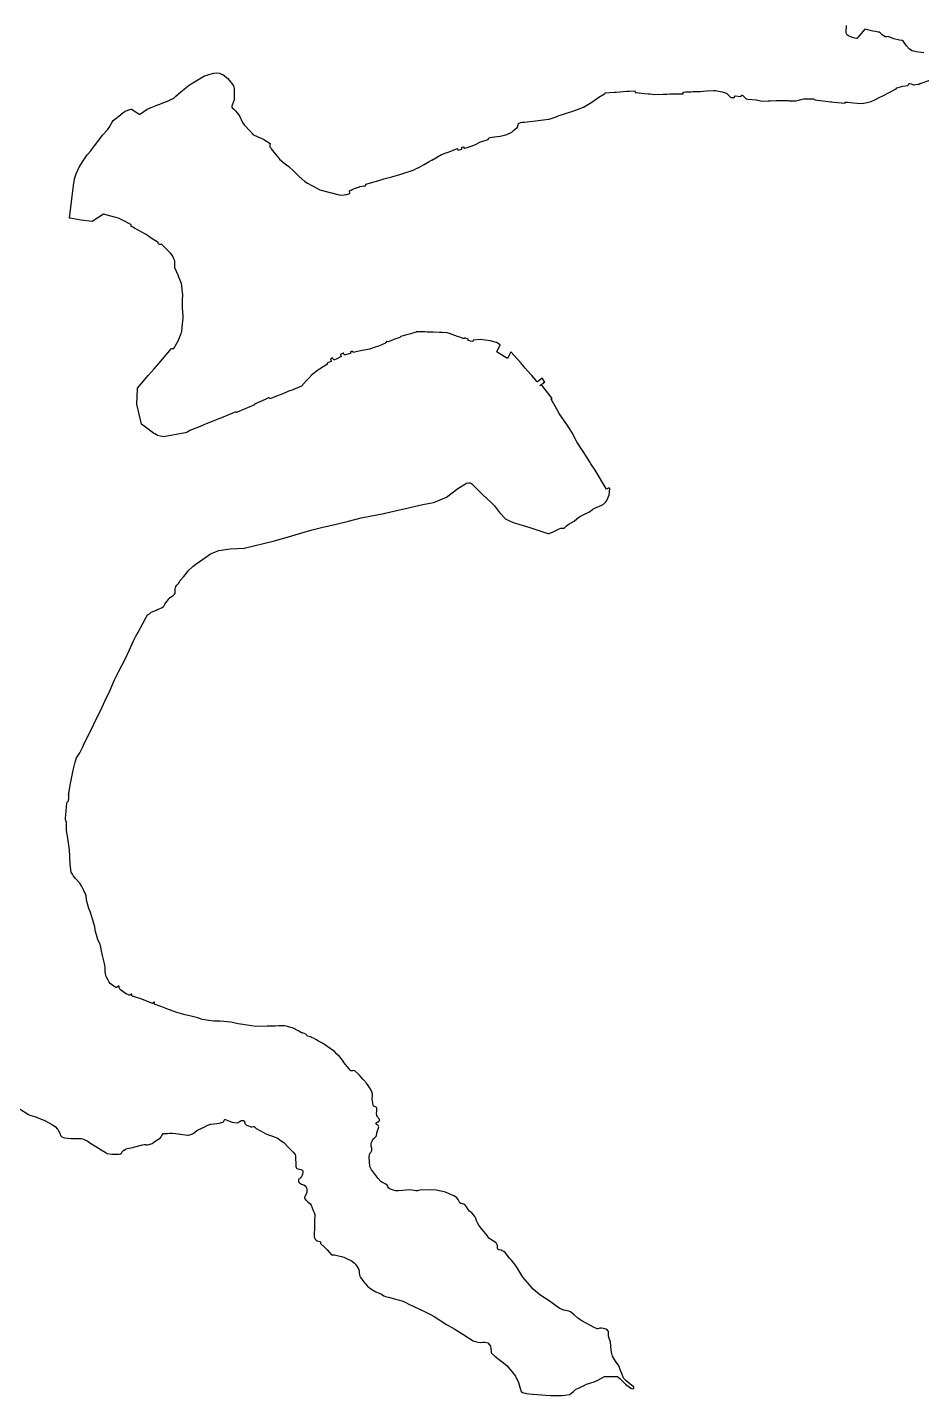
# Model space of a CAD drawing. Header units: inches. Extents: x 1341578 to 1502124, y 557203 to 748561.
# Drawn here: x 1460278 to 1463022, y 577197 to 581395 of the extents above; entities that cross this region are included whole.
import ezdxf

# ---------------------------------------------------------------- set-up
doc = ezdxf.new("R2010")
doc.units = ezdxf.units.IN
doc.header["$MEASUREMENT"] = 0
doc.layers.add('Zipcode', color=7, linetype='Continuous')

msp = doc.modelspace()

# ---------------------------------------------------------------- linework, layer by layer
at = {"layer": 'Zipcode'}
for points in [[(1463028.9, 581317.1), (1463020, 581317.5), (1463004.9, 581319.6), (1462992.6, 581323.2), (1462984.5, 581327.9), (1462975.7, 581337.7), (1462965.8, 581351.7), (1462961.9, 581354.8), (1462954.1, 581355.6), (1462936.8, 581359.5), (1462919.3, 581366.3), (1462915.5, 581365.5), (1462910.7, 581366), (1462909, 581366.2), (1462908.7, 581366.4), (1462900.8, 581371.7), (1462894.9, 581377.9), (1462891.7, 581379.7), (1462888, 581380.4), (1462880.1, 581381.8), (1462872.6, 581383.5), (1462847.3, 581389), (1462830.3, 581368.4), (1462823.4, 581360.9), (1462821.6, 581360.5), (1462816.7, 581361.8), (1462809.4, 581363.8), (1462807.5, 581364.6), (1462806.9, 581364.8), (1462797.5, 581368.7), (1462794.3, 581370.8), (1462793.8, 581371.1), (1462793.5, 581371.4), (1462792.2, 581372.6), (1462791.6, 581375.2), (1462790.7, 581379), (1462791.4, 581400.4)], [(1460255.8, 578075.8), (1460281.6, 578060.1), (1460288.2, 578057.1), (1460304, 578052.4), (1460306, 578051.5), (1460306.1, 578051.5), (1460325.6, 578043.4), (1460328.7, 578042.1), (1460355, 578028.5), (1460363.2, 578023), (1460370.1, 578014.5), (1460370.9, 578013.5), (1460376.6, 578004.2), (1460377.8, 577999.5), (1460379.8, 577995.2), (1460383.1, 577991.8), (1460388.2, 577989.1), (1460391.8, 577988), (1460411.8, 577986.3), (1460412.4, 577986.3), (1460420.8, 577986.5), (1460442.6, 577985.8), (1460450.3, 577983.9), (1460456.3, 577980.9), (1460462.9, 577977.8), (1460469.8, 577973.2), (1460492.6, 577958.7), (1460504.5, 577951.2), (1460516.2, 577944.1), (1460522.4, 577940.3), (1460537.9, 577938.2), (1460559.8, 577938.7), (1460563.6, 577939.6), (1460566.2, 577941.5), (1460568.8, 577945.5), (1460574, 577950.3), (1460574.2, 577950.4), (1460579.1, 577953.8), (1460584.6, 577955.5), (1460595.3, 577957.8), (1460601, 577959), (1460603.4, 577959.7), (1460630.8, 577967.1), (1460636.2, 577968.2), (1460639.9, 577967.5), (1460643.8, 577966.3), (1460645.1, 577966.6), (1460651.3, 577967.7), (1460660.2, 577970.8), (1460670.3, 577978.1), (1460686.3, 577988.5), (1460688.4, 577991.8), (1460689.4, 577993.4), (1460689.8, 577994.1), (1460690.8, 577997.6), (1460694.3, 578001.2), (1460698.6, 578001.9), (1460702.8, 578001.6), (1460707.7, 578002), (1460714.2, 578002.3), (1460723.2, 578002.9), (1460733.6, 578002), (1460768.7, 577996.4), (1460771.5, 577996), (1460776.6, 577997.3), (1460781.9, 577999.1), (1460785.6, 578000.9), (1460786, 578001.2), (1460790.8, 578004.7), (1460797.4, 578010.4), (1460817.6, 578020.1), (1460817.7, 578020.1), (1460824.9, 578024.2), (1460831.4, 578027.2), (1460841, 578029.8), (1460859.4, 578031.8), (1460866.4, 578033.5), (1460877.8, 578036.3), (1460879.5, 578037.5), (1460880.4, 578038.6), (1460880.7, 578040.6), (1460881.4, 578042.7), (1460884, 578044.4), (1460885.7, 578044.4), (1460887.8, 578043.7), (1460897.8, 578039.8), (1460906, 578036.6), (1460918.6, 578034.5), (1460924.2, 578035), (1460934.2, 578041), (1460937.4, 578041.8), (1460941.4, 578041.1), (1460943.5, 578039.3), (1460944.2, 578037.1), (1460944.8, 578034), (1460945.3, 578031.8), (1460948.2, 578028.8), (1460950.4, 578027.5), (1460957.8, 578023.9), (1460963.3, 578022.3), (1460966.7, 578022.3), (1460971.4, 578023.4), (1460974.6, 578022.9), (1460976, 578021.1), (1460979.5, 578017.2), (1460994.9, 578008.9), (1461009.1, 578000.2), (1461040.8, 577989.5), (1461046.9, 577986.3), (1461056.2, 577979.6), (1461064.7, 577974.5), (1461078.5, 577958.3), (1461092.9, 577944), (1461099.7, 577936.8), (1461100.9, 577932.6), (1461100.7, 577929.4), (1461100.2, 577927), (1461101.4, 577906.4), (1461101.6, 577900.2), (1461102.1, 577897.2), (1461103.4, 577895), (1461104.8, 577894.2), (1461108.3, 577893.1), (1461116.5, 577891.3), (1461121, 577889.6), (1461122.4, 577888.6), (1461123.1, 577887.2), (1461123.1, 577881.1), (1461122.4, 577877.2), (1461120.9, 577873.4), (1461119.2, 577869.8), (1461115.8, 577865.2), (1461112.6, 577862.7), (1461110.5, 577861.1), (1461109.6, 577859), (1461109.4, 577855.9), (1461109.8, 577853), (1461112.4, 577849.9), (1461119.3, 577846), (1461126, 577844.2), (1461130.4, 577841.3), (1461133.4, 577837.2), (1461135, 577832.4), (1461135.5, 577828.9), (1461135.7, 577825.2), (1461135, 577821.3), (1461134.6, 577818.7), (1461128.7, 577807.8), (1461128.4, 577805), (1461128.4, 577804.3), (1461129.1, 577800.8), (1461132.7, 577796.2), (1461134.9, 577794.6), (1461138.4, 577791.8), (1461144.4, 577787), (1461148.8, 577781.9), (1461154.2, 577765.8), (1461158.1, 577758.8), (1461159.6, 577752.7), (1461159.7, 577748), (1461158.8, 577737.9), (1461158.5, 577719.7), (1461158, 577685.1), (1461158.8, 577681.7), (1461161.1, 577677.1), (1461164.1, 577674.1), (1461167.2, 577672.4), (1461175.3, 577670.4), (1461176.4, 577670), (1461176.7, 577668.5), (1461177.1, 577665.8), (1461177.3, 577664.3), (1461178, 577663), (1461188.9, 577654), (1461197.7, 577644.3), (1461210.5, 577629.4), (1461212.5, 577628.9), (1461217.6, 577629), (1461218.5, 577629), (1461219.8, 577629), (1461232, 577626.7), (1461241.8, 577623.9), (1461248.6, 577622), (1461263.4, 577615.4), (1461269.1, 577612.8), (1461275.5, 577608.7), (1461275.7, 577608.5), (1461281.8, 577603.9), (1461282.2, 577603.6), (1461285, 577599.7), (1461288.7, 577594.2), (1461294.5, 577584), (1461295.6, 577578.7), (1461296.2, 577573.7), (1461296.8, 577568), (1461297.8, 577564.1), (1461300.3, 577559.9), (1461313.4, 577542.6), (1461314.8, 577540.8), (1461321.6, 577533.7), (1461326.2, 577529.5), (1461331.7, 577524.7), (1461336.5, 577521.8), (1461346.9, 577516.3), (1461364.1, 577509), (1461372, 577503.7), (1461376.3, 577501.8), (1461386.2, 577499.6), (1461411.7, 577492.8), (1461419.6, 577490.3), (1461426.4, 577487.9), (1461434.8, 577484.9), (1461437.2, 577483.8), (1461448.6, 577478.4), (1461461.8, 577472.1), (1461498.3, 577454.3), (1461516.9, 577444.9), (1461526.1, 577440.3), (1461564, 577415.5), (1461589.8, 577401), (1461613.8, 577385.7), (1461645.7, 577365.4), (1461659.8, 577361.4), (1461666.8, 577360.7), (1461675.3, 577361.1), (1461681.4, 577361.6), (1461690.5, 577359.2), (1461694.9, 577354.5), (1461698.4, 577349.2), (1461700.8, 577333.2), (1461700.8, 577330), (1461701.9, 577327.3), (1461711.7, 577318.8), (1461734.8, 577301), (1461749.3, 577289.7), (1461768.8, 577266.6), (1461775.6, 577257.3), (1461784.6, 577237.9), (1461791.3, 577216.3), (1461791.8, 577212.6), (1461793.9, 577208.8), (1461796.7, 577207.3), (1461800.5, 577205.9), (1461805.9, 577204.6), (1461807.9, 577204.3), (1461827.8, 577202), (1461829.3, 577201.9), (1461868.6, 577198.8), (1461883, 577197.5), (1461917.6, 577198.1), (1461928.1, 577198.4), (1461941.6, 577201.1), (1461947.3, 577204.7), (1461954, 577210), (1461959.6, 577216.6), (1461972.7, 577222.6), (1461981.6, 577226.4), (1461983.9, 577227.5), (1461993.4, 577232.2), (1462016.9, 577239.6), (1462028.2, 577244.5), (1462048.6, 577255.9), (1462053.8, 577256.4), (1462059.2, 577256.3), (1462061.8, 577256.2), (1462074.2, 577256.3), (1462084.8, 577256.3), (1462088.3, 577255.8), (1462091.1, 577254.5), (1462095.1, 577251.1), (1462099.5, 577246), (1462113.3, 577232.7), (1462130, 577220.7), (1462134.1, 577218.7), (1462137.2, 577218.9), (1462138.3, 577219.6), (1462138.7, 577220.7), (1462138.7, 577221.9), (1462138.6, 577223), (1462138, 577224.9), (1462115.4, 577243.3), (1462108.2, 577250.5), (1462106, 577254.1), (1462102.4, 577262), (1462096, 577279.2), (1462094.4, 577284.5), (1462090.3, 577292.1), (1462082.7, 577303.3), (1462073.5, 577318.6), (1462071, 577326.3), (1462069.5, 577336.6), (1462066.8, 577362.3), (1462063.3, 577372.3), (1462061.4, 577379.7), (1462060.7, 577386.4), (1462060.6, 577390.8), (1462060.5, 577394.6), (1462058.2, 577397.9), (1462052.9, 577401.3), (1462045.5, 577403.5), (1462039.3, 577404.7), (1462034.5, 577404.6), (1462029.6, 577402.9), (1462027.5, 577401.9), (1462026.5, 577401.9), (1462016.6, 577406.7), (1461978.9, 577426.9), (1461966.7, 577435.1), (1461955.2, 577445), (1461949.3, 577450.1), (1461943.9, 577454.5), (1461938.8, 577456.9), (1461933.8, 577457.8), (1461929.4, 577458.4), (1461923.5, 577459.8), (1461910, 577466.3), (1461894.1, 577476.9), (1461879.3, 577488.1), (1461850.7, 577507), (1461829.6, 577524.5), (1461811.9, 577544.2), (1461797.9, 577561.2), (1461779.7, 577591.4), (1461772.7, 577601.3), (1461770.8, 577603.6), (1461763, 577612.7), (1461756.9, 577619.3), (1461753.1, 577624.5), (1461748.2, 577631.2), (1461743.8, 577636.6), (1461739.3, 577640.1), (1461735, 577642), (1461731.7, 577643.6), (1461725, 577645.1), (1461721.8, 577647.2), (1461720.8, 577648.8), (1461720.1, 577651.8), (1461719.9, 577655.1), (1461720, 577658.4), (1461718.7, 577662.1), (1461716.2, 577665.8), (1461699.8, 577676.7), (1461693.9, 577680.3), (1461688.8, 577688.7), (1461669.7, 577712.3), (1461662.9, 577720.9), (1461659.1, 577727.4), (1461656.3, 577733.8), (1461653.8, 577740.8), (1461650.5, 577747.1), (1461646.6, 577752.5), (1461641.6, 577757.8), (1461635, 577762.8), (1461630.7, 577768.4), (1461625.6, 577776.5), (1461622.6, 577781.2), (1461620.6, 577783), (1461617.3, 577784.5), (1461616.7, 577784.6), (1461612.4, 577785.4), (1461608, 577786.6), (1461604.6, 577789.4), (1461602.5, 577792.7), (1461601.6, 577794.8), (1461599.9, 577799), (1461595.9, 577803.8), (1461591.4, 577807.8), (1461586.1, 577810.7), (1461572.4, 577816.7), (1461560.6, 577821.6), (1461532.5, 577827.4), (1461518.5, 577828.5), (1461482.2, 577827.8), (1461478.2, 577826.7), (1461474.4, 577825.3), (1461469.5, 577825.5), (1461464.7, 577826.5), (1461457, 577828), (1461448.9, 577828.6), (1461439.7, 577827.8), (1461430.3, 577827), (1461417, 577825.8), (1461412.1, 577825.8), (1461407.4, 577826.2), (1461403.6, 577827), (1461397.9, 577829.2), (1461392.4, 577831.2), (1461387.9, 577832.8), (1461385.3, 577835.1), (1461384.7, 577837.6), (1461384.2, 577840.3), (1461382.2, 577842.7), (1461381.9, 577843), (1461375.7, 577846.7), (1461367.2, 577851.7), (1461362.5, 577854.7), (1461354.6, 577863.4), (1461338.5, 577883.5), (1461333.7, 577890.5), (1461331.7, 577894.1), (1461329, 577900.1), (1461326.4, 577929.9), (1461327.3, 577936.6), (1461328.7, 577940.1), (1461331.8, 577943.5), (1461333.8, 577947.2), (1461334.1, 577947.7), (1461334.3, 577949.7), (1461334.7, 577952.7), (1461334.3, 577956.9), (1461332.9, 577962), (1461332.5, 577967.7), (1461333.1, 577971.7), (1461336.3, 577980.4), (1461338.3, 577984.9), (1461343.5, 577989.4), (1461349.2, 577994.4), (1461350.5, 578004), (1461355.7, 578022.1), (1461354.4, 578025.9), (1461351.2, 578028.6), (1461351.1, 578028.6), (1461348, 578030.3), (1461347.3, 578032.4), (1461348.3, 578034.1), (1461349.5, 578035.8), (1461351.9, 578036.9), (1461353, 578037.1), (1461355, 578037.5), (1461357.5, 578039.3), (1461358.4, 578041.4), (1461358.3, 578044.1), (1461357.9, 578045.9), (1461356.3, 578048.1), (1461354.4, 578049.8), (1461354.4, 578049.8), (1461351.8, 578053.7), (1461350.5, 578056.4), (1461350, 578058.3), (1461349.5, 578061.9), (1461349.5, 578064.6), (1461349.9, 578068.8), (1461350.3, 578072), (1461350.5, 578074.4), (1461350.5, 578078.8), (1461349.3, 578081.4), (1461348, 578082.5), (1461346.2, 578083.2), (1461343.2, 578084), (1461340.7, 578084.7), (1461339.5, 578086), (1461338.6, 578088.7), (1461338.1, 578094.3), (1461335.8, 578107.4), (1461335.5, 578109.1), (1461335.8, 578112.1), (1461336.3, 578113.7), (1461336.8, 578115.1), (1461337, 578116.9), (1461336.6, 578122.2), (1461335, 578129.2), (1461332.2, 578134.7), (1461327.5, 578142.3), (1461323.3, 578149), (1461318.2, 578156.3), (1461309.3, 578166.2), (1461307.2, 578168.6), (1461296.8, 578180.4), (1461294.2, 578183.4), (1461282.7, 578194.2), (1461281.3, 578194.3), (1461278.6, 578194.5), (1461275.5, 578194.1), (1461272.5, 578193.8), (1461270.6, 578194), (1461268.6, 578195.9), (1461265.5, 578199.9), (1461253.7, 578213.4), (1461253.5, 578213.7), (1461249.9, 578218.1), (1461246.7, 578222.9), (1461246.4, 578223.2), (1461241.3, 578230.6), (1461235.4, 578237.4), (1461227.8, 578245.1), (1461220.3, 578252.8), (1461196.2, 578269), (1461182.9, 578278.9), (1461171.4, 578284.8), (1461168.1, 578286.9), (1461162.4, 578290.4), (1461155.7, 578294.4), (1461151, 578296.4), (1461149.6, 578296.9), (1461146.1, 578298), (1461138.8, 578299.7), (1461136.6, 578300.9), (1461135.1, 578302.6), (1461134, 578304.6), (1461133.5, 578305.6), (1461131.7, 578306.4), (1461122.2, 578310.1), (1461119, 578310.9), (1461110.3, 578315.9), (1461093.4, 578325), (1461076.2, 578329.8), (1461067, 578331.9), (1461049.4, 578331.7), (1461038.7, 578330.5), (1461028.4, 578331.2), (1461013.7, 578330.8), (1460978.7, 578330.1), (1460965.1, 578332.2), (1460932, 578336.5), (1460924.6, 578337.6), (1460901.8, 578342.8), (1460868.8, 578345.7), (1460862.5, 578345.7), (1460849.9, 578346.6), (1460834.6, 578348.4), (1460814.4, 578351.8), (1460800.3, 578356.5), (1460784.6, 578361), (1460762, 578366), (1460736.7, 578372.9), (1460705.4, 578383.7), (1460689.9, 578389.7), (1460669.8, 578397.8), (1460668.2, 578398.4), (1460668.1, 578404.1), (1460667, 578404.6), (1460662.1, 578400.8), (1460659.8, 578401.5), (1460656.8, 578402.5), (1460628.8, 578413.5), (1460603.4, 578421.9), (1460602, 578422.3), (1460598.3, 578423.7), (1460598.4, 578428.7), (1460596.8, 578429.2), (1460592.3, 578425.7), (1460590.1, 578426), (1460589.8, 578426.1), (1460578.7, 578430.8), (1460563.5, 578442.8), (1460561.8, 578444), (1460561.6, 578444.2), (1460558.9, 578448.7), (1460559.1, 578453.3), (1460557.4, 578454), (1460551.4, 578449.6), (1460550.3, 578449), (1460549.4, 578449.1), (1460549.1, 578449.3), (1460547, 578450.4), (1460532.2, 578461.4), (1460528.8, 578465.7), (1460525.3, 578471.7), (1460521.7, 578478.7), (1460519.6, 578482.9), (1460518.1, 578487.8), (1460516.6, 578497.6), (1460516.6, 578502.1), (1460516.4, 578510.2), (1460515.3, 578517.7), (1460513.3, 578527), (1460508.7, 578547.9), (1460505.3, 578562.4), (1460502.9, 578573.1), (1460502, 578576.7), (1460500.6, 578582), (1460497.1, 578589.4), (1460493.6, 578596.3), (1460491.4, 578603.4), (1460486.8, 578620.9), (1460486, 578626.6), (1460484.6, 578635.7), (1460484.6, 578635.9), (1460479.7, 578653.4), (1460478.7, 578656.3), (1460471.9, 578676.7), (1460470, 578682.2), (1460466, 578691.9), (1460459.6, 578717.8), (1460457.6, 578732.7), (1460455.4, 578738.1), (1460450, 578748.8), (1460444, 578761), (1460438.3, 578769.2), (1460426.3, 578782.5), (1460425.5, 578783.4), (1460425.1, 578784), (1460419.4, 578791.3), (1460415.9, 578796.7), (1460412.1, 578803.7), (1460410.6, 578810.9), (1460409, 578827.9), (1460407, 578872.2), (1460402.9, 578899.9), (1460397.9, 578932.2), (1460397.7, 578933.8), (1460398.1, 578947.6), (1460397.6, 578954.6), (1460397.3, 578958.1), (1460396.1, 578960.9), (1460395.1, 578964.8), (1460394.8, 578968), (1460394.7, 578969.2), (1460395.4, 578978.8), (1460397.3, 579003.4), (1460398.7, 579014.7), (1460400.1, 579017.6), (1460404.1, 579022.4), (1460405.4, 579029.3), (1460404.9, 579033.1), (1460404.4, 579036), (1460404.3, 579039.7), (1460404.4, 579042.6), (1460405, 579045), (1460409.3, 579069.8), (1460414, 579095.4), (1460418.4, 579116.4), (1460421.5, 579128.6), (1460424.8, 579140.4), (1460426.8, 579148.3), (1460428.6, 579153.5), (1460439, 579169.1), (1460446.9, 579185.9), (1460450.4, 579193.2), (1460457.4, 579208.2), (1460476.1, 579246), (1460486, 579266.2), (1460495.8, 579285.9), (1460506.8, 579309.5), (1460515.4, 579328.1), (1460531.4, 579361.9), (1460545.5, 579393), (1460556.9, 579417.7), (1460577.8, 579456.9), (1460591.1, 579485), (1460603.8, 579513.2), (1460606.5, 579519.3), (1460609.7, 579524.9), (1460618, 579539.6), (1460632.7, 579568.4), (1460640.8, 579583.9), (1460646.6, 579592.2), (1460652.1, 579596.2), (1460657.9, 579600.6), (1460673.5, 579607.4), (1460676.3, 579608.6), (1460678, 579609.4), (1460691.8, 579615.4), (1460696.8, 579618.9), (1460699.7, 579625.3), (1460702.9, 579629.7), (1460703.5, 579630.5), (1460712.2, 579642.2), (1460713.1, 579643.5), (1460726.4, 579653.2), (1460729.3, 579656), (1460730.7, 579659.5), (1460731.4, 579664.3), (1460731.5, 579668), (1460731.5, 579672), (1460732.2, 579676.3), (1460732.9, 579678.6), (1460733.3, 579680), (1460736.1, 579684.1), (1460741, 579689.1), (1460746.7, 579697.9), (1460757, 579709.6), (1460762.7, 579716.1), (1460771.4, 579727.9), (1460786.4, 579741.9), (1460794.4, 579748.2), (1460824.8, 579769.2), (1460839.9, 579779.9), (1460865.4, 579790.5), (1460899.6, 579794.7), (1460943.1, 579797), (1461035.9, 579819.8), (1461089.5, 579835.4), (1461127.5, 579846.4), (1461151.2, 579853.3), (1461180.7, 579860.3), (1461224.9, 579870.8), (1461262.6, 579879.8), (1461302, 579890.6), (1461371.3, 579903.6), (1461372.6, 579903.9), (1461375.5, 579904.5), (1461478, 579927.6), (1461491.6, 579930.7), (1461523.6, 579937.2), (1461532.3, 579940.5), (1461563.6, 579953.7), (1461599.1, 579979.9), (1461622.2, 579994.2), (1461625.7, 579996.3), (1461630.9, 579997.8), (1461635.8, 579997.7), (1461638.8, 579996.8), (1461641.5, 579994.2), (1461675.4, 579961), (1461700.7, 579937.4), (1461710.9, 579927), (1461726.1, 579906.2), (1461745.6, 579886.5), (1461751.5, 579883.6), (1461768.2, 579875.4), (1461819.1, 579860.5), (1461872.1, 579843.1), (1461875.6, 579841.9), (1461879, 579842.5), (1461883.1, 579844.2), (1461889.3, 579846.3), (1461909.1, 579856.8), (1461914.6, 579858.5), (1461918.7, 579858.6), (1461922, 579858.1), (1461924.7, 579858.5), (1461927, 579860.7), (1461931.7, 579865.9), (1461937.1, 579869.7), (1461955.8, 579879.8), (1461963.4, 579886.7), (1461963.5, 579886.7), (1461963.5, 579886.7), (1461964.9, 579888), (1461973.2, 579894.3), (1461985.5, 579900.5), (1462000.5, 579908), (1462011.9, 579916.2), (1462013.6, 579917.4), (1462014.9, 579918), (1462021.5, 579921.3), (1462040.3, 579928.7), (1462044.4, 579931.1), (1462049.3, 579936.4), (1462053.7, 579940.7), (1462056.5, 579945.6), (1462063.3, 579960.7), (1462064.2, 579967.9), (1462064.4, 579971.1), (1462064.9, 579980.3), (1462064.3, 579981.5), (1462063.4, 579982), (1462062.8, 579982.1), (1462055.1, 579978.5), (1462019.9, 580036.8), (1462007, 580055.6), (1462004.5, 580059.7), (1461994.1, 580076.6), (1461964.2, 580123.6), (1461963.2, 580125.4), (1461949.5, 580150.6), (1461944.6, 580159.6), (1461943.6, 580161.1), (1461933.5, 580176.5), (1461909.8, 580210.3), (1461902.5, 580223.4), (1461897.4, 580232.6), (1461885.3, 580254.3), (1461888.6, 580256.3), (1461878.1, 580269.2), (1461859, 580292.8), (1461855.7, 580297.6), (1461853.8, 580296.3), (1461851.5, 580294.8), (1461850.8, 580295.9), (1461853.2, 580297.7), (1461856.6, 580300.2), (1461865.2, 580307.2), (1461864.9, 580307.6), (1461858, 580317.9), (1461857.5, 580318.7), (1461843.3, 580307.9), (1461842.4, 580307.2), (1461841.4, 580308.4), (1461837.7, 580312.6), (1461825.8, 580326.4), (1461823.1, 580329.5), (1461805.6, 580349.6), (1461801.6, 580354.3), (1461792.1, 580365.2), (1461761.2, 580399), (1461751.1, 580379.4), (1461722.8, 580396.8), (1461719.6, 580398.7), (1461718.8, 580399.2), (1461728.3, 580420.8), (1461717.1, 580427.7), (1461697.8, 580433.2), (1461666.7, 580437.2), (1461645.6, 580434.9), (1461644.7, 580430.9), (1461637.6, 580432.6), (1461632.7, 580433.9), (1461630, 580434.5), (1461630.4, 580438.3), (1461619.1, 580442), (1461618.9, 580442), (1461618.9, 580440.4), (1461614.5, 580440.7), (1461601.5, 580445.4), (1461597.6, 580446.8), (1461572.8, 580455.9), (1461565.7, 580457.7), (1461550.8, 580458.3), (1461549.8, 580458.3), (1461546.1, 580458.5), (1461542, 580458.6), (1461523.1, 580459.4), (1461507.3, 580460), (1461504.9, 580460.2), (1461497.5, 580460.4), (1461497.2, 580460.4), (1461495.2, 580460.4), (1461470.8, 580461), (1461471, 580459.4), (1461460, 580456.4), (1461454.1, 580454.9), (1461446.3, 580452.7), (1461441.4, 580451.4), (1461423.6, 580446.6), (1461420.5, 580443.5), (1461402.7, 580437.1), (1461398.1, 580435.4), (1461384.5, 580430.4), (1461380.3, 580430.7), (1461379.3, 580430.9), (1461377.2, 580428.3), (1461374.1, 580425.5), (1461371.3, 580423.5), (1461365.5, 580421.4), (1461354.9, 580417), (1461341.4, 580413), (1461327.1, 580407.5), (1461306.2, 580403.2), (1461300.2, 580402), (1461277.8, 580397.3), (1461276.9, 580400.8), (1461272.3, 580400.1), (1461269.6, 580399.8), (1461269.6, 580398.8), (1461269.8, 580395.3), (1461261.2, 580392.7), (1461254, 580390.5), (1461250.6, 580389.5), (1461250.6, 580389.6), (1461248, 580395.4), (1461247, 580395), (1461238.2, 580391.5), (1461238.9, 580389.8), (1461240.3, 580386.3), (1461240.8, 580385.1), (1461240.8, 580385.1), (1461224.8, 580377.2), (1461219.7, 580374.7), (1461218, 580373.9), (1461217, 580375.7), (1461216.1, 580377.2), (1461214.2, 580380.6), (1461208, 580376.9), (1461210.1, 580372.2), (1461210.4, 580371.6), (1461210.7, 580370.9), (1461197.4, 580364.6), (1461197.3, 580364.6), (1461197.6, 580364), (1461198.4, 580362.1), (1461180.6, 580350.6), (1461175.8, 580347.2), (1461172.4, 580344.8), (1461150.9, 580329.1), (1461140.9, 580318.6), (1461136.5, 580313.9), (1461134.4, 580311.6), (1461118.7, 580294.1), (1461092, 580283.3), (1461086.8, 580281.3), (1461082.4, 580279.5), (1461056.1, 580268.9), (1461050.3, 580266.5), (1461045.2, 580264.5), (1461021.5, 580255), (1461019.8, 580259.1), (1461011.9, 580255.5), (1461007.3, 580253.5), (1460974.3, 580238.6), (1460974.4, 580236.8), (1460953.4, 580227.9), (1460948.3, 580225.8), (1460919, 580213.4), (1460917.7, 580215.3), (1460873.6, 580197.2), (1460856.8, 580190.4), (1460845, 580185.7), (1460826.6, 580178.3), (1460821.7, 580176.3), (1460812.6, 580172.7), (1460776, 580157.7), (1460773.5, 580156), (1460769.2, 580152.9), (1460761.6, 580151.3), (1460695.5, 580139.1), (1460677.3, 580143.2), (1460673.7, 580145.2), (1460668.4, 580148.2), (1460664.7, 580150.3), (1460627.5, 580177.1), (1460613.5, 580239.1), (1460615.4, 580285.7), (1460615.5, 580287.8), (1460643.5, 580320.3), (1460648.8, 580326.4), (1460666.8, 580347.3), (1460681, 580363.8), (1460720.4, 580409.7), (1460726.7, 580409.3), (1460740.2, 580432.9), (1460749.5, 580455.8), (1460750.9, 580459.3), (1460751.7, 580461.4), (1460753.1, 580474.4), (1460756, 580503.5), (1460755.6, 580508.9), (1460753.9, 580534.6), (1460753.5, 580539.5), (1460753.4, 580541.4), (1460754.1, 580559.3), (1460754.6, 580574.7), (1460753.1, 580588.1), (1460752.5, 580593.8), (1460750.8, 580609.4), (1460742.7, 580629), (1460740.2, 580634.8), (1460740, 580635.4), (1460739.4, 580636.8), (1460735.3, 580645.8), (1460730.1, 580657.5), (1460730.2, 580660), (1460730.2, 580663), (1460730, 580678.8), (1460727.4, 580684.5), (1460722.7, 580694.7), (1460716.6, 580702.6), (1460716.1, 580703.2), (1460703.6, 580715.2), (1460699.6, 580719), (1460688.9, 580729.3), (1460686, 580729), (1460684.9, 580728.9), (1460683.4, 580729.3), (1460681.4, 580730.2), (1460680.5, 580731.1), (1460679.5, 580733.2), (1460679.2, 580734.3), (1460679.1, 580735.5), (1460675.7, 580736.8), (1460665.6, 580742.9), (1460660.6, 580746.4), (1460649, 580754.5), (1460639.7, 580760.3), (1460606.9, 580778.6), (1460601.7, 580781.4), (1460595.6, 580784.8), (1460597.7, 580789.5), (1460570, 580803.3), (1460565.8, 580805.3), (1460557.4, 580809.5), (1460545, 580813), (1460511.6, 580821.4), (1460476, 580799.7), (1460442.3, 580803.7), (1460409.3, 580809), (1460407.2, 580809.5), (1460419.7, 580909.6), (1460421.9, 580929), (1460422, 580929.4), (1460424.5, 580935.8), (1460427.9, 580945), (1460436.1, 580965.8), (1460448.5, 580985.4), (1460459, 581001), (1460462.6, 581005), (1460472, 581015.7), (1460474.9, 581019.5), (1460483.7, 581031.2), (1460499.9, 581052.6), (1460508.2, 581063.6), (1460523.1, 581080.7), (1460529.1, 581088), (1460538.2, 581103.9), (1460541.3, 581109.2), (1460549.5, 581115.6), (1460552.9, 581118.3), (1460554.1, 581119.2), (1460555.2, 581120.1), (1460558.1, 581122.4), (1460572, 581133.3), (1460572.9, 581134), (1460578, 581138), (1460592.5, 581142.6), (1460595.8, 581143.7), (1460597.1, 581144.1), (1460605.5, 581138.6), (1460615.1, 581132.3), (1460622.3, 581127.6), (1460624.8, 581129.4), (1460644.8, 581143.6), (1460657.4, 581148.7), (1460673.2, 581155.1), (1460681.1, 581158.1), (1460704.9, 581167.1), (1460705.6, 581167.4), (1460711.5, 581170), (1460727.4, 581177.1), (1460732.3, 581182.2), (1460733.4, 581183.3), (1460748.3, 581196.8), (1460748.8, 581197.2), (1460763.8, 581209.1), (1460771.5, 581215.4), (1460780.5, 581221.9), (1460800.4, 581233.6), (1460821.1, 581245.6), (1460826.5, 581247.2), (1460834.8, 581250.6), (1460849.6, 581253.9), (1460858.1, 581255.1), (1460867.1, 581254.1), (1460873.1, 581251.7), (1460877.2, 581250), (1460881.3, 581247.4), (1460889.1, 581241.1), (1460892.9, 581237.6), (1460896.7, 581233.2), (1460907.7, 581218.4), (1460909.7, 581215.4), (1460911, 581211.9), (1460912.1, 581206.7), (1460912.3, 581192.3), (1460911.8, 581172.7), (1460906.3, 581156.4), (1460905.4, 581154.2), (1460905.5, 581151.5), (1460906.6, 581148.4), (1460909.7, 581144.4), (1460915.9, 581138.6), (1460921.6, 581132.5), (1460928.3, 581123.1), (1460931.6, 581116.5), (1460933.7, 581112), (1460938.1, 581103), (1460942.9, 581096.1), (1460942.9, 581096), (1460944.6, 581093.6), (1460959.7, 581078.1), (1460965.1, 581072.5), (1460966.3, 581071.3), (1460967.3, 581069.7), (1460969.3, 581066.1), (1460984.7, 581059.3), (1460989.3, 581057.2), (1460992.9, 581055.6), (1460999.4, 581052.8), (1461003.4, 581051), (1461023, 581038.7), (1461021.4, 581033.9), (1461021.2, 581030.2), (1461021.3, 581030), (1461021.7, 581028.8), (1461023.4, 581026.1), (1461026.2, 581022.3), (1461034.3, 581012.2), (1461048.2, 580995), (1461051.5, 580990.9), (1461064.5, 580979.4), (1461072.9, 580973), (1461079.8, 580967.8), (1461083.4, 580965.1), (1461093.8, 580955.5), (1461111.4, 580937.2), (1461128.6, 580922), (1461137.1, 580916.9), (1461165.9, 580901.8), (1461175.6, 580896.2), (1461234.8, 580880.8), (1461241.8, 580880), (1461257.7, 580882.4), (1461267.6, 580884.9), (1461266.3, 580893.8), (1461271, 580895.8), (1461276.8, 580898.2), (1461281.1, 580900), (1461296.6, 580905.9), (1461298, 580906.2), (1461310, 580908.7), (1461310.5, 580908.8), (1461312.1, 580908), (1461316.3, 580910), (1461316.1, 580913.7), (1461362.9, 580927.5), (1461368.7, 580929.2), (1461371.2, 580929.9), (1461395.6, 580936.1), (1461413.5, 580941.5), (1461418, 580942.9), (1461420.8, 580943.7), (1461461.2, 580956.8), (1461475.6, 580963.6), (1461476.5, 580964.1), (1461495.3, 580974.6), (1461510.9, 580983.3), (1461517.6, 580987), (1461517.7, 580987), (1461519, 580987.8), (1461548, 581004.5), (1461563.3, 581010), (1461569.2, 581012.1), (1461597.5, 581022.9), (1461598.8, 581019.2), (1461599.1, 581018.4), (1461611.2, 581021.3), (1461611.2, 581023.2), (1461611, 581026.8), (1461616.7, 581028.1), (1461617.5, 581025.3), (1461617.9, 581023.8), (1461619.3, 581024.2), (1461623.9, 581025.6), (1461636.8, 581029.4), (1461650.4, 581034.3), (1461668.3, 581043.2), (1461668.6, 581043.3), (1461672.7, 581044.7), (1461692, 581051.2), (1461694.2, 581055.6), (1461697.8, 581057), (1461703.6, 581057.8), (1461711.3, 581058.9), (1461712.3, 581059), (1461719.2, 581060), (1461728.8, 581061.3), (1461741.7, 581064.3), (1461748.5, 581065.9), (1461748.8, 581066), (1461764.2, 581073.5), (1461769.6, 581078.4), (1461780.8, 581087.4), (1461782.4, 581090.4), (1461784.4, 581099.7), (1461784.6, 581099.8), (1461789.5, 581102.3), (1461791, 581103), (1461795.1, 581103.5), (1461803, 581104.4), (1461811.1, 581105.4), (1461845.6, 581109.4), (1461861.9, 581111.3), (1461876.5, 581113.3), (1461879.2, 581113.5), (1461900, 581120.5), (1461906.9, 581122.9), (1461954.9, 581139.1), (1461973.6, 581146.2), (1461983.6, 581150.1), (1461984.5, 581150.4), (1462009.7, 581165.7), (1462031.1, 581180.3), (1462049, 581190.4), (1462050.5, 581192.6), (1462051.2, 581193.6), (1462078.1, 581195.6), (1462082.9, 581195.9), (1462084.8, 581196.1), (1462117.1, 581198.7), (1462125.1, 581199.2), (1462141.4, 581200.3), (1462141.6, 581200.3), (1462142.6, 581195.4), (1462147.3, 581195), (1462171.5, 581192.1), (1462183.3, 581190.9), (1462188.4, 581190.4), (1462201, 581189.1), (1462228.9, 581189.5), (1462240.1, 581190.3), (1462248.9, 581191), (1462290.4, 581190.5), (1462290.6, 581196.1), (1462297.6, 581197.2), (1462302.7, 581197), (1462310.8, 581196.8), (1462315.4, 581197.4), (1462321, 581198.2), (1462342.5, 581198.2), (1462362.4, 581200.2), (1462384.2, 581201.1), (1462387.5, 581201.2), (1462389.1, 581201.3), (1462389.5, 581201.3), (1462389.8, 581201.3), (1462410, 581197.3), (1462420.3, 581194), (1462423.9, 581192.1), (1462429.1, 581186.6), (1462434.1, 581181.2), (1462436.5, 581180), (1462446.3, 581179.6), (1462449.6, 581185), (1462467.3, 581182.9), (1462468.2, 581183.5), (1462468.3, 581183.6), (1462469.4, 581186.4), (1462470, 581186.9), (1462473.6, 581185.3), (1462479.4, 581179.7), (1462480.5, 581178.7), (1462483.5, 581175.8), (1462488.7, 581175), (1462514.1, 581172), (1462528.1, 581169.2), (1462533.1, 581168.2), (1462533.8, 581168.3), (1462550.7, 581169.3), (1462551.1, 581169.4), (1462555.3, 581169.5), (1462556.8, 581169.5), (1462575.6, 581170), (1462590.3, 581170.1), (1462604.8, 581170.2), (1462612.7, 581170), (1462615.7, 581169.9), (1462633, 581169.5), (1462635.4, 581169.4), (1462644.6, 581171.8), (1462655.3, 581174.6), (1462660.2, 581175.2), (1462674.2, 581176), (1462689.4, 581175.4), (1462691.6, 581174.5), (1462692, 581174.2), (1462693.9, 581172.9), (1462743.7, 581166.8), (1462746.7, 581166.5), (1462753.9, 581165.8), (1462786.8, 581162.5), (1462787.4, 581165.8), (1462787.4, 581165.8), (1462791.4, 581165.5), (1462791.4, 581165.5), (1462794.1, 581165.2), (1462813.2, 581163.5), (1462835.7, 581161.3), (1462845, 581161.9), (1462854.7, 581164.4), (1462866.7, 581167.7), (1462880.3, 581173.5), (1462893.8, 581180.5), (1462900.7, 581184.1), (1462906.5, 581187.1), (1462917.9, 581192.9), (1462943.3, 581205.9), (1462946.1, 581208.9), (1462950.1, 581210.8), (1462956.8, 581212.3), (1462964.5, 581214.9), (1462979.8, 581216.6), (1462980.7, 581217.9), (1462983, 581221.2), (1462984.5, 581222.1), (1462986, 581222.4), (1462989.6, 581221.2), (1462994.5, 581219.4), (1462995.7, 581218.9), (1462998.4, 581218.8), (1463010.1, 581220.5), (1463013.9, 581221), (1463015, 581221.2), (1463017.1, 581221.5), (1463017.2, 581222.6), (1463046.8, 581232.6)]]:
    msp.add_lwpolyline(points, dxfattribs=at)

doc.saveas('drawing.dxf')
